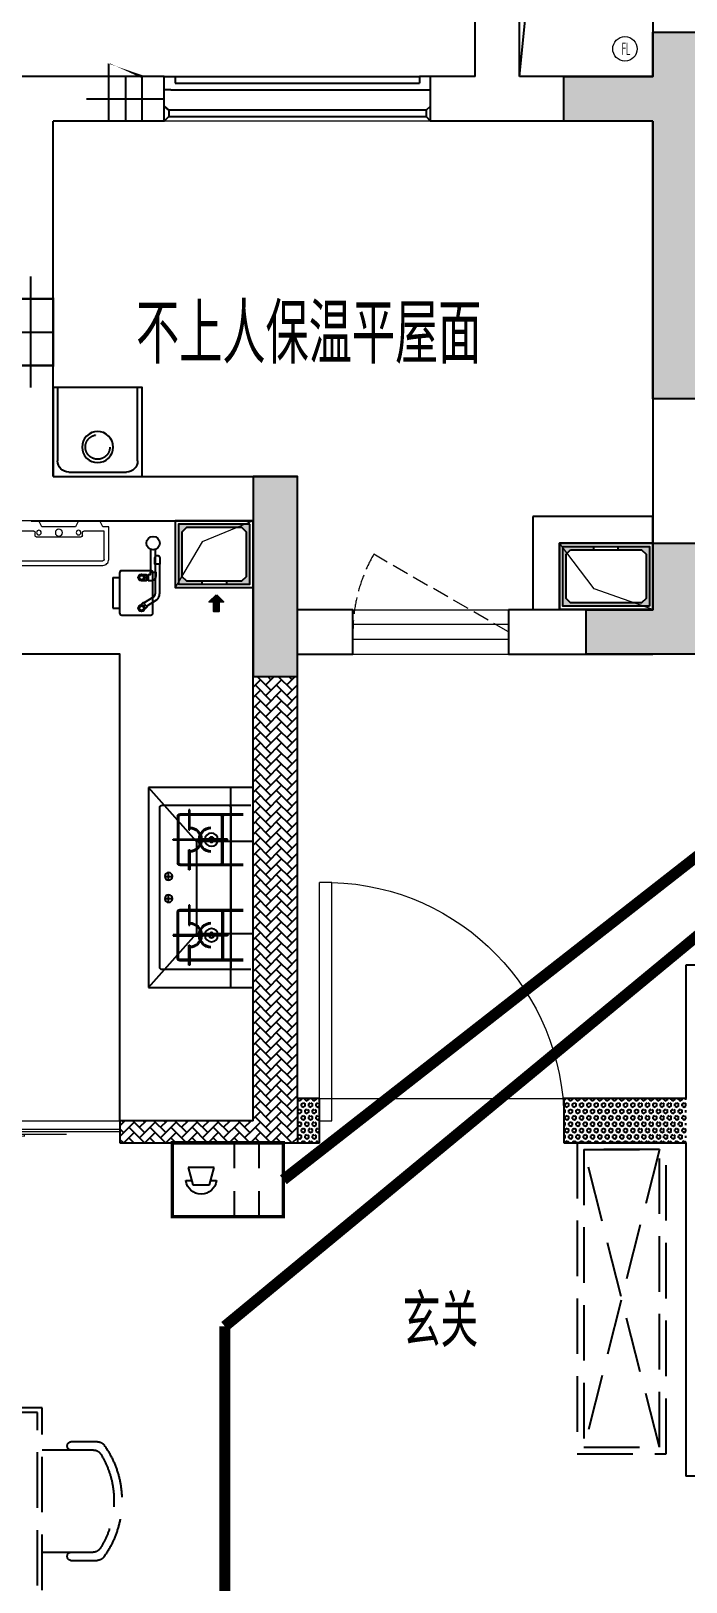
# Model space of a CAD drawing. Extents: x 3753737 to 4713801, y -857380 to 24339.
# Drawn here: x 4074113 to 4077063, y -793012 to -786031 of the extents above; entities that cross this region are included whole.
import ezdxf
from ezdxf.enums import TextEntityAlignment as Align

# ---------------------------------------------------------------- set-up
doc = ezdxf.new("R2010")
doc.units = 0
doc.header["$LTSCALE"] = 1000
doc.header["$MEASUREMENT"] = 0
for name, pattern in [('__DASH', [0.35, 0.25, -0.1]), ('A户型$0$DASH', [0.35, 0.25, -0.1]), ('DASH', [0.35, 0.25, -0.1])]:
    doc.linetypes.add(name, pattern=pattern)
doc.layers.get('0').update_dxf_attribs({"linetype": 'CONTINUOUS'})
for name, color, linetype in [('!!电气', 1, 'CONTINUOUS'), ('3-栏杆1', 252, 'CONTINUOUS'), ('5fur', 175, 'CONTINUOUS'), ('AH-FURNITURE', 1, 'CONTINUOUS'), ('COLU', 7, 'CONTINUOUS'), ('EQUIP-安防', 3, 'CONTINUOUS'), ('LVTRY', 252, 'CONTINUOUS'), ('S-砼墙填充', 251, 'CONTINUOUS'), ('VPIPE-雨水', 4, 'DASH'), ('WALL', 252, 'CONTINUOUS'), ('WIRE-安防', 4, 'CONTINUOUS'), ('WIRE-综合布线', 5, 'DASH'), ('保温', 6, 'CONTINUOUS'), ('建筑-排气道', 252, 'CONTINUOUS'), ('机电标识类', 1, 'CONTINUOUS'), ('污水', 3, 'CONTINUOUS'), ('看线', 185, 'CONTINUOUS'), ('管', 193, 'CONTINUOUS'), ('铝合金', 144, 'CONTINUOUS')]:
    doc.layers.add(name, color=color, linetype=linetype)
for name, color, linetype, lineweight in [('PUB_HATCH', 8, 'CONTINUOUS', 9), ('PUB_TEXT', 7, 'CONTINUOUS', 20), ('VPIPE-废水', 31, 'TG_F', 18), ('WINDOW', 146, 'CONTINUOUS', 20), ('平面-看线', 252, 'CONTINUOUS', 15), ('平面-空调预留孔', 252, 'CONTINUOUS', 15), ('立面-洞口示意', 252, 'CONTINUOUS', 13)]:
    doc.layers.add(name, color=color, linetype=linetype, lineweight=lineweight)
doc.styles.add('_TEL_DIM', font='SIMPLEX', dxfattribs={"width": 0.8, "height": 3.5, "bigfont": 'HZTXT'})
doc.styles.add('DIM_FONT', font='SIMPLEX', dxfattribs={"width": 0.7, "bigfont": 'GBCBIG'})
doc.styles.get("Standard").update_dxf_attribs({"font": 'gbenor.shx', "bigfont": 'gbcbig.shx'})
doc.styles.add('TG_LINETYPE', font='SIMPLEX', dxfattribs={"width": 0.8, "height": 3, "bigfont": 'HZTXT'})
doc.linetypes.add('TG_F', pattern='A,2,-0.3,["F",TG_LINETYPE,S=0.1,R=0,X=-0.23,Y=-0.15],0', length=2.3)
pattern_1 = [(45, (0, 0), (0, 47.41575231924514), [100.584, -33.528]), (135, (23.70786, 23.70786), (3.05311331771918e-15, 47.41575231924513), [100.584, -33.528])]
pattern_2 = [(90, (0, 0), (-16.49778, 1.010197673501861e-15), [9.525, -19.05]), (210, (0, 0), (8.248889999999996, -14.28749658604684), [9.525, -19.05]), (150, (5.83238038093927e-16, 9.525), (-8.248890000000003, -14.28749658604684), [9.525, -19.05])]

# ---------------------------------------------------------------- blocks, each defined once
blk = doc.blocks.new('dfgdfgsf')
at = {"layer": '5fur', "color": 252, "linetype": 'A户型$0$DASH'}
for p, q in [((2092291.533499984, -1252357.542387553), (2092411.453266368, -1252357.542387553)), ((2092428.013266368, -1252378.292469392), (2092428.013266368, -1252374.612469392)), ((2092309.426789955, -1252394.852469392), (2092541.574587486, -1252394.852469392)), ((2092541.574587486, -1252854.852469392), (2092311.389874803, -1252854.852469392)), ((2092428.013266368, -1252875.092469392), (2092428.013266368, -1252871.412469392)), ((2092411.453266368, -1252891.652469392), (2092293.381530715, -1252891.652469392))]:
    blk.add_line(p, q, dxfattribs=at)
for points in [[(2089731.574593927, -1252412.189162764), (2089731.574593927, -1251012.189169037), (2090131.576491032, -1251012.189169037), (2090131.576491032, -1252412.189162764)], [(2089761.574593927, -1252382.189162764), (2089761.574593927, -1251042.189169037), (2090101.576491032, -1251042.189169037), (2090101.576491032, -1252382.189162764)], [(2092541.574587486, -1252205.039727125), (2093441.574587486, -1252205.039727125), (2093441.574587486, -1254425.039727125), (2092541.574587486, -1254425.039727125)], [(2092561.574587486, -1252225.039727125), (2093421.574587486, -1252225.039727125), (2093421.574587486, -1254405.039727125), (2092561.574587486, -1254405.039727125)]]:
    blk.add_lwpolyline(points, close=True, dxfattribs=at)
blk.add_lwpolyline([(2089761.574593927, -1252382.189162764), (2090101.576491032, -1251042.189169037), (2089761.574593927, -1251042.189169037), (2090101.576491032, -1252382.189162764)], dxfattribs=at)
for centre, radius, start, end in [((2092616.821769427, -1252623.295752064), 434.5839883125198, 144.8602936227334, 215.5995607798544), ((2092291.533499984, -1252394.342387554), 36.8, 90, 144.8602936227334), ((2092410.549405145, -1252374.986860969), 17.46787387877194, 1.228123127383116, 87.03395093603103), ((2092411.453266368, -1252378.292469392), 16.56, 270, 0), ((2092616.821769427, -1252623.295752064), 399.0413852635766, 148.058807733434, 212.5233636423179), ((2092309.426789955, -1252431.652469392), 36.8, 90, 148.058807733434), ((2092293.381530715, -1252854.852469392), 36.8, 215.5995607798544, 270), ((2092311.389874803, -1252818.052469392), 36.8, 212.5233636423179, 270), ((2092411.453266368, -1252871.412469392), 16.56, 0, 90), ((2092411.453266368, -1252875.092469392), 16.56, 270, 0)]:
    blk.add_arc(centre, radius, start, end, dxfattribs=at)
blk = doc.blocks.new('A$C60D053AF')
at = {"layer": 'AH-FURNITURE', "color": 8}
for p, q in [((232.5000007597264, -89.99999966996256), (128.2842720070621, -89.99999966996256)), ((232.5000007597264, -109.9999996698461), (128.2842720075278, -109.9999996699626)), ((192.50000075961, -70.99998518347275), (327.5735938884318, -70.99998518347275)), ((192.50000075961, -90.99998518347275), (327.5735938884318, -90.99998518347275)), ((245.0000007597264, -129.4999851834727), (245.0000007597264, -122.4999996698461)), ((265.0000007597264, -129.4999851834727), (265.0000007597264, -122.4999996698461)), ((341.7157295121578, -96.85784955974668), (370.0190303710988, -143.1611504186876)), ((355.8578651358839, -82.71571393602062), (384.1611659948248, -129.0190147949615)), ((255.0000007597264, -280.9999851834727), (255.0000007597264, -250.9999851834727)), ((393.0000007597264, -280.9999851834727), (393.0000007597264, -250.9999851834727)), ((255.0000007597264, -280.9999851834727), (393.0000007597264, -280.9999851834727))]:
    blk.add_line(p, q, dxfattribs=at)
for points in [[(170.00000075961, -67.99998518347275, 1), (170.00000075961, -93.99998518358916), (192.50000075961, -93.99998518347275), (192.50000075961, -67.99998518347275)], [(234.0000007597264, -250.9999851834727), (414.0000007597264, -250.9999851834727, 0.4142135623730951), (424.0000007597264, -240.9999851834727), (424.0000007597264, -110.9999851834727, 0.4142135623730951), (414.0000007597264, -100.9999851834727), (234.0000007597264, -100.9999851834727, 0.4142135623730951), (224.0000007597264, -110.9999851834727), (224.0000007597264, -240.9999851834727, 0.4142135623730951)], [(268.0000007597264, -122.4999996698461), (268.0000007597264, -106.9999996698461, 0.4142135623724265), (248.0000007597264, -86.99999966984615), (232.5000007597264, -86.99999966984615), (232.50000075961, -112.9999996698461), (242.0000007597264, -112.9999996698461), (242.0000007597264, -122.4999996698461)], [(242.0000007597264, -151.9999851834727, 1), (268.0000007597264, -151.9999851834727), (268.0000007597264, -129.4999851834727), (242.0000007597264, -129.4999851834727)], [(383.8076126043452, -161.1923733388539, 1), (402.192388915224, -142.8075970279751), (386.2824863384012, -126.8976944513852), (367.8977100276388, -145.282470762264)]]:
    blk.add_lwpolyline(points, format="xyb", close=True, dxfattribs=at)
for centre, radius in [((100.0000007598428, -99.99999967066105), 30), ((255.0000007597264, -151.9999851834727), 15), ((393.0000007597264, -151.9999851834727), 15), ((255.0000007597264, -151.9999851834727), 10), ((393.0000007597264, -151.9999851834727), 10)]:
    blk.add_circle(centre, radius, dxfattribs=at)
for radius in [40, 20]:
    blk.add_arc((327.5735938884318, -110.9999851834727), radius, 45, 90, dxfattribs=at)
blk = doc.blocks.new('GDGDGDGRGD')
at = {"color": 252, "linetype": '__DASH', "ltscale": 0.1}
blk.add_wipeout([(428916.84760748764, 296115.3631000773), (428716.694160324, 296115.3630999893), (428716.6941600065, 295815.3630998155), (428916.8476071452, 295815.3630997849)], dxfattribs=at).dxf.layer = '污水'
at = {"layer": '机电标识类', "color": 252, "linetype": 'DASH', "ltscale": 400}
for p, q in [((428816.7708839058, 295715.3630940171), (428816.7708839058, 296215.3631000333)), ((428916.8476071691, 295965.3613519751), (428716.6941603196, 295965.3613519752))]:
    blk.add_line(p, q, dxfattribs=at)
at = {"layer": '污水', "color": 252, "linetype": '__DASH', "ltscale": 0.1, "const_width": 10}
blk.add_lwpolyline([(428916.8476071724, 296115.3630999706), (428716.6941603228, 296115.3630999707), (428716.6941603125, 295815.363099858), (428916.847607162, 295815.3630998579)], close=True, dxfattribs=at)
blk = doc.blocks.new('GDGDGRD')
at = {"layer": 'S-砼墙填充'}
h = blk.add_hatch(color=252, dxfattribs=at)
h.dxf.hatch_style = 1
h.paths.add_polyline_path([(434616.5562444357, 297415.3630930803), (435016.5562437521, 297415.3630930803), (435016.5562437521, 297615.3630930803), (434616.5562437521, 297615.3630930803), (434616.5562441554, 297815.3646271446), (434416.5562444995, 297815.3646271446), (434416.5562447533, 296165.3630929611), (434616.5562444278, 296165.3630929611)])
h = blk.add_hatch(color=252, dxfattribs=at)
h.dxf.hatch_style = 1
h.paths.add_polyline_path([(436416.5562367239, 295815.3630997267), (436416.5562367239, 295615.3630997267), (436416.5562379104, 294915.3631572557), (436216.5562379104, 294915.3631572557), (436216.5562367239, 295815.3630997267)])
h = blk.add_hatch(color=252, dxfattribs=at)
h.dxf.hatch_style = 1
h.paths.add_polyline_path([(434916.5562434115, 295015.6067079528), (434916.5562434115, 295215.6067079528), (434616.5562434115, 295215.6067079528), (434616.556244598, 295515.6066504238), (434416.556244598, 295515.6066504238), (434416.5562434115, 295015.6067079528)])
at = {"layer": 'COLU', "color": 252}
for points in [[(434616.5562444357, 297415.3630930803), (435016.5562437521, 297415.3630930803), (435016.5562437521, 297615.3630930803), (434616.5562437521, 297615.3630930803), (434616.5562441554, 297815.3646271446), (434416.5562444995, 297815.3646271446), (434416.5562447533, 296165.3630929611), (434616.5562444278, 296165.3630929611), (434616.5562444357, 297415.3630930803)], [(436416.5562367239, 295815.3630997267), (436416.5562367239, 295615.3630997267), (436416.5562367239, 295615.3630997267), (436416.5562379104, 294915.3631572557), (436216.5562379104, 294915.3631572557), (436216.5562367239, 295815.3630997267)], [(434916.5562434115, 295015.6067079528), (434916.5562434115, 295215.6067079528), (434616.5562434115, 295215.6067079528), (434616.556244598, 295515.6066504238), (434416.556244598, 295515.6066504238), (434416.5562434115, 295015.6067079528)]]:
    blk.add_lwpolyline(points, close=True, dxfattribs=at)
blk = doc.blocks.new('A-Kitchen-7')
at = {"layer": 'LVTRY'}
for p, q in [((-518.6581278588565, 779.725278688129), (-7.244008776673581, 834.3051076843403)), ((-3.585880917788018, 810.5855355854728), (-515, 756.005706589378)), ((-29.12075551546877, 766.9560861630598), (-35.20590834700852, 806.4126680237241)), ((-7.244008776673581, 834.3051076843403), (-3.585880917788018, 810.5855355854728)), ((-515, 756.005706589378), (-518.6581278588565, 779.725278688129)), ((515, 756.005706589378), (-515, 756.005706589378)), ((-515, 756.005706589378), (-515, 40)), ((-485.6368437646597, 760.5342107040924), (-484.9384396369278, 756.005706589378)), ((-29.12075551543967, 766.9560861630598), (-112.0975807690556, 756.005706589378)), ((515, 780), (-5.820766091346741e-11, 780)), ((0, 756.005706589378), (-5.820766091346741e-11, 780)), ((515, 756.005706589378), (515, 780)), ((515, 40), (515, 756.005706589378)), ((-515, 40), (515, 40))]:
    blk.add_line(p, q, dxfattribs=at)
blk.add_lwpolyline([(-468.9430810984049, 40), (-468.9430810984049, 0), (468.9430810984049, 0), (468.9430810984632, 40)], close=True, dxfattribs=at)
blk = doc.blocks.new('rtyg7uyhg')
at = {"layer": 'LVTRY'}
for p, q in [((193590.3031336021, 45458.1133254503), (193590.3030643982, 45069.47696181395)), ((194234.6213208837, 45488.79502889935), (193620.9849572473, 45488.79513816872)), ((194265.3030643982, 45069.47684161765), (194265.3031336021, 45458.113205254)), ((193682.3485790417, 45406.97694542356), (193887.8216881326, 45406.97690883528)), ((193896.3984467548, 45429.87059594441), (193857.5823896687, 45326.26016876537)), ((193875.2965560293, 45316.03289288385), (193945.6178257855, 45401.45376218002)), ((193925.7802168131, 45440.40881343969), (193940.0533153456, 45432.16822680717)), ((194111.8940335871, 45406.97686893496), (194173.2576699507, 45406.97685800815)), ((193620.9848935069, 45130.84059271414), (193620.9849317512, 45345.61331998683)), ((193857.5823896687, 45326.26016876537), (193875.2965560293, 45316.03289288385)), ((194009.6212953876, 45345.61325078298), (194009.6212571432, 45130.84052351015)), ((194050.5303480524, 45130.84051622554), (194050.5303862967, 45345.61324349836)), ((194234.6212953876, 45345.61321071758), (194234.6212571432, 45130.84048344476)), ((193620.9848771165, 45038.79513816872), (194234.621240753, 45038.79502889935)), ((193948.2576098526, 45069.47689807355), (193682.3485189436, 45069.47694542356)), ((194173.2576098526, 45069.47685800816), (194111.893973489, 45069.47686893508))]:
    blk.add_line(p, q, dxfattribs=at)
for centre, radius in [((193866.4394935961, 45437.65873082454), 20.45454545454545), ((193989.1667663234, 45437.6587089707), 20.45454545454545), ((194070.9849481416, 45437.65869440146), 20.45454545454545), ((193815.3030944472, 45238.22692174855), 25.56818181818182), ((194137.4621853563, 45238.2268643822), 25.56818181818182)]:
    blk.add_circle(centre, radius, dxfattribs=at)
for centre, radius, start, end in [((193620.9849517839, 45458.11331998683), 30.68181818181818, 89.99998979807194, 179.9999897972382), ((194234.6213154203, 45458.11321071746), 30.68181818181818, 359.9999897972382, 89.99998979807194), ((193682.3485681149, 45345.61330905991), 61.36363636363636, 89.99998979807194, 179.9999897972382), ((193915.5529409315, 45422.69466753349), 20.45454545454545, 59.99998980057491, 159.4623117970261), ((193929.8260394641, 45414.45408090108), 20.45454545454545, 320.5376677968172, 59.99998980057491), ((193948.2576590239, 45345.6132617099), 61.36363636363636, 359.9999897972382, 89.99998979807194), ((194111.8940226603, 45345.61323257144), 61.36363636363636, 89.99998979807194, 179.9999897972382), ((194173.2576590239, 45345.6132216445), 61.36363636363636, 359.9999897972382, 89.99998979807194), ((193682.3485298705, 45130.84058178721), 61.36363636363636, 179.9999897972382, 269.9999897980719), ((193948.2576207797, 45130.8405344372), 61.36363636363636, 269.9999897980719, 359.9999897972382), ((194111.893984416, 45130.84050529861), 61.36363636363636, 179.9999897972382, 269.9999897980719), ((194173.2576207797, 45130.84049437181), 61.36363636363636, 269.9999897980719, 359.9999897972382), ((193620.9848825799, 45069.47695635049), 30.68181818181818, 179.9999897972382, 269.9999897980719), ((194234.6212462163, 45069.47684708112), 30.68181818181818, 269.9999897980719, 359.9999897972382)]:
    blk.add_arc(centre, radius, start, end, dxfattribs=at)
at = {"layer": 'LVTRY', "style": 'DIM_FONT', "width": 0.8, "flags": 9}
for tag in ['XSIZE', 'YSIZE']:
    blk.add_attdef(tag, (193927.8031388824, 45487.7665121054), '', height=0.5, rotation=89.99998979807198, dxfattribs=at)
blk = doc.blocks.new('FRSDFDGDGDRGDR')
at = {"layer": '平面-空调预留孔', "color": 252}
for p, q in [((699612.3179923807, 775043.9561356568), (699612.3179923807, 775441.1561356868)), ((699618.9179923869, 775447.756135683), (699746.3179923192, 775447.756135683)), ((699746.3179923192, 775447.756135683), (699746.3179923192, 775355.3561357355)), ((699719.9179922946, 775342.156135743), (699719.9179922946, 775142.9561356006)), ((699726.5179923008, 775348.7561357393), (699739.7179923131, 775348.7561357393)), ((699726.5179923008, 775136.3561356043), (699739.7179923131, 775136.3561356043)), ((699746.3179923192, 775129.7561356081), (699746.3179923192, 775037.3561356605)), ((699746.3179923192, 775037.3561356605), (699618.9179923869, 775037.3561356605))]:
    blk.add_line(p, q, dxfattribs=at)
blk.add_lwpolyline([(699766.1179923377, 775166.7161355871), (699792.5179923623, 775153.5161355946), (699792.5179923623, 775057.1561356493), (699766.1179923377, 775043.9561356568), (699766.1179923377, 775017.5561356718), (699618.9179923869, 775017.5561356718, -0.4142135623730951), (699592.5179923623, 775043.9561356568), (699592.5179923623, 775441.1561356868, -0.4142135623730951), (699618.9179923869, 775467.5561356718), (699766.1179923377, 775467.5561356718), (699766.1179923377, 775441.1561356868), (699792.5179923623, 775427.9561356943), (699792.5179923623, 775331.596135749), (699766.1179923377, 775318.3961357565)], format="xyb", close=True, dxfattribs=at)
for centre, radius in [((699739.7179923131, 775331.596135749), 10.55999999400228), ((699739.7179923131, 775243.1561357992), 15.83999999100342), ((699739.7179923131, 775153.5161355946), 10.55999999400228)]:
    blk.add_circle(centre, radius, dxfattribs=at)
for centre, radius, start, end in [((699618.917992382, 775441.1561356819), 6.600000001199078, 89.99999995997936, 179.9999999533093), ((699726.5179922959, 775342.1561357381), 6.600000001199078, 89.99999995997936, 179.9999999533093), ((699739.717992318, 775355.3561357405), 6.600000001206354, 269.9999999599793, 359.9999999533093), ((699726.5179922959, 775142.9561356056), 6.600000001199078, 180.0000000400206, 270.0000000533608), ((699739.717992318, 775129.7561356032), 6.600000001206354, 4.002063966804346e-08, 90.00000005336085), ((699618.917992382, 775043.9561356618), 6.600000001199078, 180.0000000400206, 270.0000000533608)]:
    blk.add_arc(centre, radius, start, end, dxfattribs=at)
blk = doc.blocks.new('*U152')
h = blk.add_hatch(color=5)
h.set_gradient(color1=(0, 0, 255), rotation=180, tint=1)
h.paths.add_polyline_path([(3.524958103184869e-15, -2.819966482547906e-15), (-6.350000000000009, -6.349999999999992), (-6.350000000000001, -2.159000000000014), (-15, -2.158999999999999), (-14.99999999999999, 2.159000000000044), (-6.349999999999993, 2.159000000000029), (-6.349999999999985, 6.350000000000009)])
at = {"color": 0, "linetype": 'Continuous'}
blk.add_lwpolyline([(3.524958103184869e-15, -2.819966482547906e-15), (-6.350000000000009, -6.349999999999992), (-6.350000000000001, -2.159000000000014), (-15, -2.158999999999999), (-14.99999999999999, 2.159000000000044), (-6.349999999999993, 2.159000000000029), (-6.349999999999985, 6.350000000000009)], close=True, dxfattribs=at)
blk = doc.blocks.new('VXCVXVXVDXVDX')
at = {"layer": 'PUB_HATCH'}
blk.add_hatch(color=252, dxfattribs=at).paths.add_polyline_path([(436751.5694273568, 295600.3626172644), (436751.5694273568, 295330.3626172644), (436646.5694273568, 295330.3626172644), (436646.5694273568, 295345.3626172644), (436716.5694273568, 295345.3626172644), (436736.5694273568, 295365.3626172644), (436736.5694273568, 295565.3626172644), (436716.5694273568, 295585.3626172644), (436466.5694273568, 295585.3626172644), (436446.5694273568, 295565.3626172644), (436446.5694273568, 295365.3626172644), (436466.5694273568, 295345.3626172644), (436536.5694273568, 295345.3626172644), (436536.5694273568, 295330.3626172644), (436431.5694273568, 295330.3626172644), (436431.5694273568, 295600.3626172644)])
at = {"layer": 'LVTRY', "color": 252}
for p, q in [((436536.5694273568, 295345.3626172644), (436536.5694273568, 295330.3626172644)), ((436646.5694273568, 295345.3626172644), (436646.5694273568, 295330.3626172644)), ((436416.5788132118, 294415.3626137216), (436886.7882998344, 294415.3626137216)), ((436516.578813212, 293515.3626137216), (436516.578813212, 294415.3626137216)), ((436670.8481987689, 294172.406880383), (436886.7882998344, 294415.3626137216)), ((436886.7882998344, 294415.3626137216), (436886.7882998344, 293515.3626137216)), ((436826.5788132118, 294335.3626137216), (436426.5788132118, 294335.3626137218)), ((436461.5788132118, 294295.3626137219), (436746.5788132118, 294295.3626137218)), ((436461.5788132118, 294290.3626137219), (436746.5788132118, 294290.3626137218)), ((436516.578813212, 294325.3626137218), (436516.5788132122, 293605.3626137216)), ((436551.578813212, 294075.3626137218), (436551.578813212, 294285.3626137219)), ((436556.578813212, 294075.3626137218), (436556.578813212, 294285.3626137219)), ((436701.8288132122, 294225.3626137218), (436701.8288132122, 294315.3626137219)), ((436701.8288132122, 294315.3626137219), (436706.3288132122, 294315.3626137219)), ((436706.3288132122, 294315.3626137219), (436706.3288132122, 294225.3626137218)), ((436751.5788132118, 294285.3626137218), (436751.5788132118, 294075.3626137218)), ((436756.5788132118, 294285.3626137218), (436756.5788132118, 294075.3626137218)), ((436836.5788132118, 293605.3626137216), (436836.5788132118, 294325.3626137216)), ((436706.3288132122, 294225.3626137218), (436701.8288132122, 294225.3626137218)), ((436416.5788132118, 294172.406880383), (436670.8481987689, 294172.406880383)), ((436516.578813212, 293757.3083375058), (436516.578813212, 294172.406880383)), ((436531.5788132122, 294182.612613722), (436659.0788132122, 294182.612613722)), ((436531.5788132122, 294178.112613722), (436531.5788132122, 294182.612613722)), ((436659.0788132122, 294178.112613722), (436531.5788132122, 294178.112613722)), ((436776.5788132115, 294182.612613722), (436649.0788132115, 294182.612613722)), ((436649.0788132115, 294182.612613722), (436649.0788132115, 294178.112613722)), ((436649.0788132115, 294178.112613722), (436776.5788132115, 294178.112613722)), ((436659.0788132122, 294182.612613722), (436659.0788132122, 294178.112613722)), ((436670.8481987689, 294172.406880383), (436670.8481987689, 293757.3083375058)), ((436776.5788132115, 294178.112613722), (436776.5788132115, 294182.612613722)), ((436706.3288132122, 294135.3626137218), (436701.8288132122, 294135.3626137218)), ((436701.8288132122, 294135.3626137218), (436701.8288132122, 294045.3626137216)), ((436706.3288132122, 294045.3626137216), (436706.3288132122, 294135.3626137218)), ((436746.5788132118, 294070.3626137218), (436461.5788132118, 294070.3626137218)), ((436746.5788132118, 294065.3626137218), (436461.5788132118, 294065.3626137218)), ((436701.8288132122, 294045.3626137216), (436706.3288132122, 294045.3626137216)), ((436815.9756168248, 294015.3626137216), (436777.1820095973, 294015.3626137216)), ((436796.5788132118, 293995.9658101086), (436796.5788132118, 294034.7594173361)), ((436796.5788132118, 293895.9658101086), (436796.5788132118, 293934.7594173361)), ((436746.5788132118, 293865.3626137216), (436461.5788132118, 293865.3626137216)), ((436701.8288132122, 293795.3626137216), (436701.8288132122, 293885.3626137216)), ((436701.8288132122, 293885.3626137216), (436706.3288132122, 293885.3626137216)), ((436706.3288132122, 293885.3626137216), (436706.3288132122, 293795.3626137216)), ((436815.9756168248, 293915.3626137216), (436777.1820095973, 293915.3626137216)), ((436746.5788132118, 293860.3626137216), (436461.5788132118, 293860.3626137216)), ((436551.578813212, 293855.3626137216), (436551.578813212, 293645.3626137215)), ((436556.578813212, 293855.3626137216), (436556.578813212, 293645.3626137215)), ((436706.3288132122, 293795.3626137216), (436701.8288132122, 293795.3626137216)), ((436751.5788132118, 293645.3626137216), (436751.5788132118, 293855.3626137216)), ((436756.5788132118, 293645.3626137216), (436756.5788132118, 293855.3626137216)), ((436670.8481987689, 293757.3083375058), (436416.5788132118, 293757.3083375058)), ((436659.0788132122, 293752.6126137214), (436531.5788132122, 293752.6126137214)), ((436531.5788132122, 293752.6126137214), (436531.5788132122, 293748.1126137214)), ((436531.5788132122, 293748.1126137214), (436659.0788132122, 293748.1126137214)), ((436649.0788132115, 293748.1126137214), (436649.0788132115, 293752.6126137214)), ((436649.0788132115, 293752.6126137214), (436776.5788132115, 293752.6126137214)), ((436776.5788132115, 293748.1126137214), (436649.0788132115, 293748.1126137214)), ((436659.0788132122, 293748.1126137214), (436659.0788132122, 293752.6126137214)), ((436886.7882998344, 293515.3626137216), (436670.8481987689, 293757.3083375058)), ((436776.5788132115, 293752.6126137214), (436776.5788132115, 293748.1126137214)), ((436706.3288132122, 293705.3626137216), (436701.8288132122, 293705.3626137216)), ((436701.8288132122, 293705.3626137216), (436701.8288132122, 293615.3626137216)), ((436706.3288132122, 293615.3626137216), (436706.3288132122, 293705.3626137216)), ((436426.578813212, 293595.3626137216), (436826.5788132118, 293595.3626137216)), ((436461.5788132118, 293640.3626137215), (436746.5788132118, 293640.3626137216)), ((436461.5788132118, 293635.3626137215), (436746.5788132118, 293635.3626137216)), ((436701.8288132122, 293615.3626137216), (436706.3288132122, 293615.3626137216)), ((436886.7882998344, 293515.3626137216), (436416.5788132118, 293515.3626137216))]:
    blk.add_line(p, q, dxfattribs=at)
for points in [[(436416.5694273568, 295615.3626172644), (436766.5694273568, 295615.3626172644), (436766.5694273568, 295315.3626172644), (436416.5694273568, 295315.3626172644)], [(436431.5694273568, 295600.3626172644), (436751.5694273568, 295600.3626172644), (436751.5694273568, 295330.3626172644), (436431.5694273568, 295330.3626172644)], [(436716.5694273568, 295345.3626172644), (436466.5694273568, 295345.3626172644), (436446.5694273568, 295365.3626172644), (436446.5694273568, 295565.3626172644), (436466.5694273568, 295585.3626172644), (436716.5694273568, 295585.3626172644), (436736.5694273568, 295565.3626172644), (436736.5694273568, 295365.3626172644), (436716.5694273568, 295345.3626172644)]]:
    blk.add_lwpolyline(points, close=True, dxfattribs=at)
blk.add_lwpolyline([(437016.5794646026, 292915.3634144634), (437016.5779587863, 295015.3630851463), (438516.5701812393, 295015.3630842563), (438516.5701812393, 293789.3634144615)], dxfattribs=at)
for centre, radius in [((436604.0788132118, 294180.3626137218), 29.7), ((436604.0788132118, 294180.3626137218), 11.7), ((436796.5788132118, 294015.3626137216), 16.99680361435897), ((436796.5788132118, 293915.3626137216), 16.99680361435897), ((436604.0788132118, 293750.3626137216), 29.7), ((436604.0788132118, 293750.3626137216), 11.7)]:
    blk.add_circle(centre, radius, dxfattribs=at)
for centre, radius, start, end in [((436526.578813212, 294325.3626137218), 10, 90, 180), ((436561.578813212, 294285.3626137219), 10, 90, 180), ((436561.578813212, 294285.3626137219), 5, 90, 180), ((436746.5788132118, 294285.3626137218), 10, 7.016709298534877e-15, 90), ((436746.5788132118, 294285.3626137218), 5, 7.016709298534877e-15, 90), ((436826.5788132118, 294325.3626137216), 10, 7.016709298534877e-15, 90), ((436604.0788132118, 294180.3626137218), 56.7, 2.274239184344274, 87.72576081585402), ((436604.0788132118, 294180.3626137218), 52.2, 2.470411041799992, 87.52958895835616), ((436704.078813212, 294180.3626137218), 56.7, 92.27423918414597, 177.7257608156557), ((436704.078813212, 294180.3626137218), 52.2, 92.47041104164384, 177.5295889582), ((436604.0788132118, 294180.3626137218), 56.7, 272.274239184146, 357.7257608156558), ((436604.0788132118, 294180.3626137218), 52.2, 272.4704110416438, 357.5295889582), ((436704.078813212, 294180.3626137218), 56.7, 182.2742391843443, 267.725760815854), ((436704.078813212, 294180.3626137218), 52.2, 182.4704110418, 267.5295889583562), ((436561.578813212, 294075.3626137218), 10, 180, 270), ((436561.578813212, 294075.3626137218), 5, 180, 270), ((436746.5788132118, 294075.3626137218), 5, 270, 7.016709298534877e-15), ((436746.5788132118, 294075.3626137218), 10, 270, 7.016709298534877e-15), ((436561.578813212, 293855.3626137216), 10, 90, 180), ((436746.5788132118, 293855.3626137216), 10, 7.016709298534877e-15, 90), ((436561.578813212, 293855.3626137216), 5, 90, 180), ((436604.0788132118, 293750.3626137216), 56.7, 2.274239184344274, 87.72576081585402), ((436604.0788132118, 293750.3626137216), 52.2, 2.470411041799992, 87.52958895835616), ((436704.078813212, 293750.3626137216), 56.7, 92.27423918414597, 177.7257608156557), ((436704.078813212, 293750.3626137216), 52.2, 92.47041104164384, 177.5295889582), ((436746.5788132118, 293855.3626137216), 5, 7.016709298534877e-15, 90), ((436604.0788132118, 293750.3626137216), 56.7, 272.274239184146, 357.7257608156558), ((436604.0788132118, 293750.3626137216), 52.2, 272.4704110416438, 357.5295889582), ((436704.078813212, 293750.3626137216), 56.7, 182.2742391843443, 267.725760815854), ((436704.078813212, 293750.3626137216), 52.2, 182.4704110418, 267.5295889583562), ((436526.5788132122, 293605.3626137216), 10, 180, 270), ((436561.578813212, 293645.3626137215), 10, 180, 270), ((436561.578813212, 293645.3626137215), 5, 180, 270), ((436746.5788132118, 293645.3626137216), 5, 270, 7.016709298534877e-15), ((436746.5788132118, 293645.3626137216), 10, 270, 7.016709298534877e-15), ((436826.5788132118, 293605.3626137216), 10, 270, 7.016709298534877e-15)]:
    blk.add_arc(centre, radius, start, end, dxfattribs=at)
at = {"layer": '立面-洞口示意', "color": 252}
blk.add_lwpolyline([(436416.5694273568, 295615.3626172644), (436645.121364471, 295521.4132340075), (436766.5694273568, 295315.3626172644)], dxfattribs=at)
at = {"color": 252, "rotation": 90}
blk.add_blockref('FRSDFDGDGDRGDR', (1212534.134853216, -404177.1549065949), dxfattribs=at)
at = {"color": 252, "xscale": -1}
blk.add_blockref('rtyg7uyhg', (632006.8818456081, 250026.5681428527), dxfattribs=at)
at = {"layer": 'LVTRY', "color": 252, "extrusion": (0, 0, -1), "xscale": -0.7999999999883585, "yscale": 0.7999999999883585, "zscale": -0.7999999999883585, "rotation": 270}
blk.add_blockref('A-Kitchen-7', (-439116.570181246, 293377.3634144608), dxfattribs=at)
at = {"layer": '建筑-排气道', "color": 252, "extrusion": (0, 0, -1), "xscale": 5, "yscale": 5, "zscale": -5, "rotation": 90}
blk.add_blockref('*U152', (-436581.666374882, 295283.0503464902), dxfattribs=at)
blk = doc.blocks.new('VXVXVXDVXDVXVDX')
at = {"layer": '保温', "linetype": 'ByBlock', "ltscale": 10}
h = blk.add_hatch(dxfattribs=at)
h.set_pattern_fill('AR-HBONE', color=251, scale=55)
h.set_pattern_definition(pattern_1)
h.paths.add_polyline_path([(436416.5558995031, 294915.3631572535), (436216.5779397453, 294915.3631572578), (436216.5779792742, 292815.3647226786), (436416.5559390341, 292815.2059150265)])
at = {"layer": '保温', "linetype": 'Continuous', "ltscale": 10}
h = blk.add_hatch(dxfattribs=at)
h.set_pattern_fill('HEX', color=251, scale=10, angle=90, style=0)
h.set_pattern_definition(pattern_2)
h.paths.add_polyline_path([(435016.5779792558, 292815.3639125522), (435016.5779383158, 293015.3622759465), (434466.5562220896, 293015.3622677507), (434466.5562630296, 292815.3639043564)])
h = blk.add_hatch(dxfattribs=at)
h.set_pattern_fill('HEX', color=251, scale=10, angle=90, style=0)
h.set_pattern_definition(pattern_2)
h.paths.add_polyline_path([(436216.5779792472, 292815.363310201), (436216.5779383072, 293015.3616735953), (436116.5779383073, 293015.3622759249), (436116.5779792473, 292815.3639125307)])
at = {"layer": '保温', "linetype": 'ByBlock', "ltscale": 10}
h = blk.add_hatch(dxfattribs=at)
h.set_pattern_fill('AR-HBONE', color=251, scale=55)
h.set_pattern_definition(pattern_1)
h.paths.add_polyline_path([(437016.5794850799, 292815.3639125307), (437016.5794646212, 292915.3630901581), (436416.577958781, 292915.3630820104), (436416.5779792398, 292815.3639043829)])
at = {"layer": '保温', "color": 251, "linetype": 'ByBlock', "ltscale": 10}
blk.add_line((436216.5779587697, 293015.3630860929), (436216.5779587689, 292815.3630860727), dxfattribs=at)
blk = doc.blocks.new('A$C3EB2330C')
at = {"layer": '管', "color": 252}
for p, q in [((-0.0007213222561404109, 379.9995217677206), (329.9992786777439, 379.9995217677206)), ((379.9992786777439, 329.9995217677206), (379.9992786777439, 69.99952176772058)), ((329.9992786777439, 19.99952176772058), (-0.0007213222561404109, 19.99952176772058))]:
    blk.add_line(p, q, dxfattribs=at)
blk.add_lwpolyline([(399.9992786777439, 399.9995217677206), (399.9992786777439, -0.000478232279419899), (-0.0007213222561404109, -0.000478232279419899), (-0.0007213222561404109, 399.9995217677206)], close=True, dxfattribs=at)
for centre, start, end in [((329.9992786777439, 329.9995217677206), 0, 90), ((329.9992786777439, 69.99952176772058), 270, 360)]:
    blk.add_arc(centre, 50, start, end, dxfattribs=at)
blk.add_ellipse((267.4755955390865, 199.9995217677206), major_axis=(-49.49747468307308, -49.49747468307304), ratio=0.9999999999994058, start_param=-0.7853981633977454, end_param=5.49778714378184, dxfattribs=at)
blk = doc.blocks.new('A$C39FB4DEF')
at = {"linetype": '__DASH', "ltscale": 0.1}
blk.add_wipeout([(99.99999995594777, 100.07672358185337), (100.00000004396126, -100.07672358182077), (250.0000002177876, -100.0767238992848), (250.00000024837226, 100.07672323945005)], dxfattribs=at).dxf.layer = '污水'
at = {"layer": '机电标识类', "color": 250, "linetype": 'DASH', "ltscale": 400}
for p, q in [((175.0017480581882, 100.0767232633079), (175.0017480580718, -100.0767235861858)), ((350.0000060161692, 0), (0, 0))]:
    blk.add_line(p, q, dxfattribs=at)
at = {"layer": '污水', "linetype": '__DASH', "ltscale": 0.1, "const_width": 10}
blk.add_lwpolyline([(100.0000000626897, 100.0767232666258), (100.0000000625732, -100.0767235829262), (250.0000001752633, -100.076723593229), (250.0000001753797, 100.0767232562066)], close=True, dxfattribs=at)
blk = doc.blocks.new('A$C1BAD4CCC')
at = {"layer": 'PUB_HATCH'}
blk.add_hatch(color=252, dxfattribs=at).paths.add_polyline_path([(15, -15), (15, -285), (155, -285), (155, -270), (50, -270), (30, -250), (30, -50), (50, -30), (370, -30), (390, -50), (390, -250), (370, -270), (265, -270), (265, -285), (405, -285), (405, -15)])
at = {"layer": 'LVTRY', "color": 252}
for p, q in [((155, -270), (155, -285)), ((265, -270), (265, -285))]:
    blk.add_line(p, q, dxfattribs=at)
for points in [[(420, 0), (0, 0), (0, -300), (420, -300)], [(405, -15), (15, -15), (15, -285), (405, -285)], [(50, -270), (370, -270), (390, -250), (390, -50), (370, -30), (50, -30), (30, -50), (30, -250), (50, -270)]]:
    blk.add_lwpolyline(points, close=True, dxfattribs=at)
at = {"layer": '立面-洞口示意', "color": 252}
blk.add_lwpolyline([(420, 0), (156.4480628857855, -93.94938325695693), (0, -300)], dxfattribs=at)
blk = doc.blocks.new('$DorLib2D$00000001')
for p, q in [((0.45, 0.9750000000000001), (0.5000000000000002, 0.9750000000000001)), ((0.45, 0), (0.45, 0.9750000000000001)), ((0.5, 0), (0.5, 0.9750000000000001)), ((0.5, 0), (0.45, 0))]:
    blk.add_line(p, q)
at = {"lineweight": 13}
blk.add_arc((0.475, 0), 0.975, 91.4692835813538, 180, dxfattribs=at)
blk = doc.blocks.new('$WINLIB2D$00000001')
at = {"color": 0}
for points in [[(-0.4999999999999964, 0.5000000000000142), (-0.4999999999999964, -0.4999999999999858)], [(-0.4999999999999964, 0.5000000000000142), (0.5000000000000036, 0.5000000000000142)], [(0.5000000000000036, -0.4999999999999858), (0.5000000000000036, 0.5000000000000142)], [(0.5000000000000036, 0.1666666666666714), (-0.4999999999999964, 0.1666666666666714)], [(0.5000000000000036, -0.1666666666666572), (-0.4999999999999964, -0.1666666666666572)], [(-0.4999999999999964, -0.4999999999999858), (0.5000000000000036, -0.4999999999999858)]]:
    blk.add_lwpolyline(points, dxfattribs=at)
blk = doc.blocks.new('$DorLib2D$00000131')
at = {"color": 0, "linetype": 'Continuous'}
for p, q in [((0.1499999999999986, 0.125), (0.2319490472796595, 0.1972603196398666)), ((0.2319490472796595, 0.1972603196398666), (0.2319490472796595, 0.125)), ((-0.5000000000000018, 0.125), (-0.5000000000000018, 0)), ((0.01924398772366409, 0.125), (-0.5000000000000018, 0.125)), ((0.01924398772366409, 0), (0.01924398772366409, 0.125)), ((0.3499999999999979, 0.125), (0.1499999999999986, 0.125)), ((-0.5000000000000018, 0), (0.01924398772366409, 0)), ((-0.02399022376360094, 0), (0.4999999999999982, 0)), ((-0.02399022376360094, -0.125), (-0.02399022376360094, 0)), ((0.4999999999999982, 0), (0.4999999999999982, -0.125)), ((-0.3500000000000014, -0.125), (-0.1500000000000021, -0.125)), ((-0.2319490472796648, -0.1972603196398666), (-0.2319490472796648, -0.125)), ((-0.1500000000000021, -0.125), (-0.2319490472796648, -0.1972603196398666)), ((0.4999999999999982, -0.125), (-0.02399022376360094, -0.125))]:
    blk.add_line(p, q, dxfattribs=at)
blk = doc.blocks.new('A$C100F5A36')
at = {"layer": '3-栏杆1', "color": 252}
for p, q in [((45622.73551354837, -8033.270763025503), (45602.46688315179, -8015.48318471096)), ((45602.46688315179, -8015.48318471096), (45622.73551336862, -8033.270762867178)), ((46782.22170122992, -8033.270763067994), (46802.49033162696, -8015.483184753451)), ((46802.49033162696, -8015.483184753451), (46782.22170141013, -8033.270762909669)), ((45602.46690670121, -8082.399917761213), (45622.73551336583, -8062.553042725543)), ((45622.73551336862, -8033.270762867178), (45622.73551336583, -8062.553042725543)), ((46782.22170141013, -8033.336840385571), (45622.73551336862, -8033.307528297417)), ((45622.73551336583, -8062.589798351983), (46782.22170141293, -8062.619090575492)), ((46782.22170141013, -8033.270762909669), (46782.22170141293, -8062.553042768035)), ((46782.22170141293, -8062.553042768035), (46802.49030807707, -8082.399917803705)), ((46802.49030807707, -8082.399917803705), (46782.22170141293, -8062.553042768035))]:
    blk.add_line(p, q, dxfattribs=at)
at = {"layer": 'VPIPE-废水', "color": 252}
blk.add_circle((47677.46689958591, -7757.400528808124), 55, dxfattribs=at)
at = {"layer": 'VPIPE-雨水', "color": 252}
blk.add_circle((45302.46588901477, -9549.87624462787), 55, dxfattribs=at)
at = {"layer": 'WALL', "color": 252}
for p, q in [((47002.46689910453, -7882.399917669128), (47002.46690041211, -6232.399917743642)), ((47202.46689910448, -7882.399917658795), (47202.46690025357, -6432.399917743581)), ((47802.46587060217, -6432.399917743581), (47802.46561575951, -7882.399917557864)), ((47002.46689910453, -7882.399917669128), (46802.4669065796, -7882.399917656323)), ((46802.46690656672, -8082.399917656323), (46802.4669065796, -7882.399917656323)), ((47802.46561575951, -7882.399917557864), (47202.46689910448, -7882.399917658795)), ((47102.46589011567, -8082.399917675648), (46802.46690656672, -8082.399917656323)), ((47802.46558060881, -8082.399917557933), (47102.46689722972, -8082.399917675648)), ((47802.46558060881, -8082.399917557933), (47802.46519399583, -10282.14467321003)), ((45102.46588901764, -9682.399925275391), (46202.4666344481, -9682.399925110782)), ((46202.46663445648, -10282.38490216939), (46202.4666344481, -9682.399925110782)), ((45002.4658895564, -9882.399925290374), (46002.46663445098, -9882.399925140757)), ((46002.46663445793, -10382.3999176214), (46002.46663445098, -9882.399925140757)), ((47262.46462368385, -9861.863625846352), (47262.47008216805, -10282.21203405524)), ((47802.46592551869, -9861.863636806374), (47262.46462368385, -9861.863625846352)), ((47802.46592308315, -9981.863636806374), (47802.46592551869, -9861.863636806374)), ((47382.4661819683, -9981.863628281895), (47382.47008215793, -10282.21047578096)), ((47802.46592308315, -9981.863636806374), (47382.4661819683, -9981.863628281895)), ((46452.47333763772, -10282.34736535424), (46202.46663445648, -10282.38490216939)), ((46452.50336628433, -10482.34736309991), (46452.47333763772, -10282.34736535424)), ((47802.46519399583, -10282.14467321003), (47152.47334214641, -10282.24226508923)), ((47152.47334214641, -10282.24226508923), (47152.50337079302, -10482.2422628349)), ((47382.47008215793, -10282.21047578096), (47262.47008216805, -10282.21203405524)), ((46002.46663448677, -12582.39992491612), (46002.46663445793, -10382.39991762131)), ((46202.46663445926, -10482.38490442365), (46452.50336628433, -10482.34736309991)), ((46202.46663448549, -12482.39992491401), (46202.46663445926, -10482.38490442365)), ((47152.50337079302, -10482.2422628349), (47802.46515884472, -10482.14467546957)), ((47802.46515884472, -10482.14467546957), (47802.46515884763, -10482.12939880621)), ((48002.46515884763, -10482.12943395721), (47802.46515884763, -10482.12939880621)), ((47952.46588817742, -11882.39991774365), (47952.46588817742, -12482.39992489541)), ((48752.4655915378, -11882.39991774365), (47952.46588817742, -11882.39991774365)), ((46302.46663448153, -12482.399924913), (46202.46663448549, -12482.39992491401)), ((46302.46663448365, -12682.3999249129), (46302.46663448153, -12482.399924913)), ((47952.46588817742, -12482.39992489541), (47402.46663448153, -12482.39992490131)), ((47402.46663448153, -12482.39992490131), (47402.46663448365, -12682.39992490122)), ((46002.46663448677, -12582.39992491612), (45402.46512864948, -12582.39992492254)), ((45402.46512864948, -12582.39992492254), (45402.46512865055, -12682.39992492252)), ((45402.46512865055, -12682.39992492252), (46102.46663448786, -12682.39992491505)), ((46102.46663448786, -12682.39992491505), (46302.46663448365, -12682.3999249129)), ((47402.46663448365, -12682.39992490122), (47952.46588817751, -12682.39992489541)), ((47952.46588817751, -12682.39992489541), (47952.4658881775, -14182.39991774367)), ((50552.48835245018, -14182.39991773737), (47952.4658881775, -14182.39991774367))]:
    blk.add_line(p, q, dxfattribs=at)
at = {"layer": 'WINDOW', "color": 252}
for p, q in [((46302.46663448156, -12482.39992491292), (47402.46663448156, -12482.39992490124)), ((43802.46512864943, -12582.39992493953), (45402.46512864943, -12582.3999249225))]:
    blk.add_line(p, q, dxfattribs=at)
at = {"layer": 'WINDOW', "color": 252, "linetype": 'DASH', "ltscale": 0.3}
blk.add_lwpolyline([(47152.67152422899, -10382.34797059046), (46546.23014345113, -10032.36894944054, 0.1315257860348975), (46452.4883192624, -10382.12966113328)], format="xyb", dxfattribs=at)
at = {"layer": '平面-看线', "color": 252}
blk.add_line((46802.46690656664, -8082.399917656323), (45602.46690657968, -8082.399917880539), dxfattribs=at)
at = {"layer": '看线', "color": 252, "ltscale": 0.5}
blk.add_lwpolyline([(47202.4444213477, -7882.403679050738), (47333.38817759557, -6578.266772131203), (47802.46587126143, -6432.403678702423)], dxfattribs=at)
at = {"layer": '铝合金', "color": 252}
for points in [[(45632.45088300621, -7942.417099890998), (45602.45088406838, -7942.409116410417), (45602.46685347846, -7882.399917579489), (45652.46685170801, -7882.413223380689), (45652.45886822697, -7912.413222318282)], [(45602.45886999741, -7912.399916517315), (45602.46685347846, -7882.399917579489), (45652.46685170801, -7882.413223380689), (45652.46419054735, -7892.413223026553), (45652.46419054735, -7892.413223026553), (45652.45886577852, -7912.422423273092)], [(45652.4668492591, -7882.422424335498), (46752.46685278742, -7882.395812795963)], [(46772.45088511799, -7942.401132992352), (46802.45088405581, -7942.409116473049), (46802.46685346542, -7882.399917642237), (46752.46685523586, -7882.386611841153), (46752.45887175528, -7912.386610778864)], [(46802.45886998484, -7912.399916579947), (46802.46685346542, -7882.399917642237), (46752.46685523586, -7882.386611841153), (46752.46419407567, -7892.386611487018), (46752.46419407567, -7892.386611487018), (46752.45886930684, -7912.395811733673)], [(45632.45071491925, -7942.417099845363), (46772.45088511799, -7942.401132992352)], [(45652.45886577852, -7912.422423273092), (46752.45886930684, -7912.395811733673)]]:
    blk.add_lwpolyline(points, dxfattribs=at)
at = {"color": 252, "xscale": -1}
for name, p in [('GDGDGDGRGD', (473819.1600493174, -304997.7630252161)), ('VXVXVXDVXDVXVDX', (482419.0445932513, -305497.7630110036)), ('VXCVXVXVDXVDX', (482419.0445932513, -305497.7630110036))]:
    blk.add_blockref(name, p, dxfattribs=at)
at = {"color": 252, "rotation": 270.0000000007067}
blk.add_blockref('A$C60D053AF', (45652.47516589472, -9882.399925189791), dxfattribs=at)
at = {"color": 252, "xscale": -1, "rotation": 180}
blk.add_blockref('A$C1BAD4CCC', (47382.46591576701, -10281.86362828431), dxfattribs=at)
at = {"layer": 'WINDOW', "color": 252}
for name, p, xscale, yscale, zscale, rotation in [('$WINLIB2D$00000001', (46802.4883542154, -10382.29481409459), -700.0000123986958, 200, -700.0000123986958, 180.0086025736102), ('$DorLib2D$00000001', (46852.46663448262, -12582.39992490708), -1100, 1100, -1100, 6.088612444984963e-10), ('$DorLib2D$00000131', (44602.46512864996, -12632.39992493102), -1600, 100, -1600, 6.098381566229139e-10)]:
    blk.add_blockref(name, p, dxfattribs=dict(at, xscale=xscale, yscale=yscale, zscale=zscale, rotation=rotation))
at = {"layer": 'WINDOW', "color": 252, "xscale": -1}
blk.add_blockref('dfgdfgsf', (2137594.040481746, 1238329.789241821), dxfattribs=at)
at = {"layer": 'PUB_TEXT', "color": 252, "width": 0.6}
blk.add_text('FL', height=56.00000000000001, dxfattribs=at).set_placement((47662.06689958591, -7785.400528808124))
at = {"layer": 'PUB_TEXT', "color": 252}
for s, height, p in [('不上人保温平屋面', 270.0709219858156, (45475.56550995726, -9175.01591922855)), ('玄关', 236.3120567375886, (46676.64337422512, -13601.76301100361))]:
    blk.add_text(s, height=height, dxfattribs=at).set_placement(p)
at = {"layer": 'WALL', "color": 252}
blk.add_line((45102.46588901764, -9682.399925275391), (45102.46588063656, -8082.399917547526), dxfattribs=at)
at = {"color": 252, "xscale": -1}
blk.add_blockref('GDGDGRD', (482419.0445932513, -305497.7630110036), dxfattribs=at)
at = {"layer": '管', "color": 252, "xscale": -1, "rotation": 90}
blk.add_blockref('A$C3EB2330C', (45502.46541078249, -9282.400649088784), dxfattribs=at)
at = {"color": 252, "xscale": -1}
blk.add_blockref('A$C39FB4DEF', (45602.4669065862, -7982.399917579489), dxfattribs=at)
at = {"layer": 'WALL', "color": 252}
for p, q in [((45602.4669065926, -7882.399917579489), (44902.46587958891, -7882.399917534663)), ((45602.46690657979, -8082.399917579489), (45602.4669065926, -7882.399917579489)), ((45602.46690657979, -8082.399917579489), (45102.46588063656, -8082.399917547526))]:
    blk.add_line(p, q, dxfattribs=at)
blk = doc.blocks.new('$equip$00002628')
at = {"linetype": 'Continuous'}
for p, q in [((-0.624999999998181, 0.4150000000045111), (0.625000000001819, 0.4150000000045111)), ((-0.624999999998181, -0.4150000000045111), (-0.624999999998181, 0.4150000000045111)), ((0.07074779736467462, 0.1292446097322681), (0.07074779736467462, 0.4150000000045111)), ((0.3500291924156045, 0.1292446097322681), (0.3500291924156045, 0.4150000000045111)), ((0.625000000001819, 0.4150000000045111), (0.625000000001819, -0.4150000000045111)), ((-0.4717313354612998, 0.009603462141967611), (-0.4090194958534994, 0.009603462141967611)), ((-0.4457289298279647, -0.1375965378647379), (-0.3945289298262651, 0.05760346212991863)), ((-0.3945289298262651, 0.05760346212991863), (-0.3945289298262651, 0.05760346212991863)), ((-0.3945289298262651, 0.05760346212991863), (-0.2057289298081741, 0.05760346212991863)), ((-0.2057289298081741, 0.05760346212991863), (-0.1545289298064745, -0.1375965378647379)), ((-0.1912383637663879, 0.009603462141967611), (-0.1285265242022433, 0.009603462141967611)), ((-0.1545289298064745, -0.1375965378647379), (-0.4457289298279647, -0.1375965378647379)), ((0.07074779736467462, -0.4150000000045111), (0.07074779736467462, -0.1292446097468201)), ((0.3500291924156045, -0.4150000000045111), (0.3500291924156045, -0.1292446097468201)), ((0.625000000001819, -0.4150000000045111), (-0.624999999998181, -0.4150000000045111))]:
    blk.add_line(p, q, dxfattribs=at)
at = {"const_width": 0.04}
blk.add_lwpolyline([(-0.624999999998181, 0.4150000000045111), (0.625000000001819, 0.4150000000045111), (0.625000000001819, -0.4150000000045111), (-0.624999999998181, -0.4150000000045111), (-0.624999999998181, 0.4150000000045111), (0.625000000001819, 0.4150000000045111)], dxfattribs=at)
at = {"linetype": 'Continuous'}
blk.add_arc((-0.3001289298244956, -0.01143547351603047), 0.1728873113639825, 6.989740462788838, 173.0102595372112, dxfattribs=at)
for p in [(1.818989403545856e-12, 0.4150000000045111), (-0.624999999998181, 0), (0.625000000001819, -3.637978807091713e-12), (1.818989403545856e-12, -0.4150000000045111)]:
    blk.add_point(p)
at = {"color": 7, "style": '_TEL_DIM', "flags": 1}
blk.add_attdef('A', text='', height=2.5e-05, dxfattribs=at).set_placement((1.818989403545856e-12, 0), align=Align.MIDDLE_CENTER)

msp = doc.modelspace()

# ---------------------------------------------------------------- block references
at = {"layer": '!!电气'}
msp.add_blockref('A$C100F5A36', (4029110.978776063, -778353.575115452), dxfattribs=at)

# ---------------------------------------------------------------- next in the draw order: linework, layer by layer
at = {"layer": 'WIRE-安防', "color": 6, "const_width": 50.00000000000001}
msp.add_lwpolyline([(4075249.898960082, -791201.9754295005), (4077893.447813006, -789136.0366472653)], dxfattribs=at)
at = {"layer": 'WIRE-综合布线', "color": 4, "const_width": 50.00000000000001}
for points in [[(4074986.28372255, -791861.5446366528), (4078121.334364377, -789272.0579246785)], [(4074986.328657359, -794417.1245814278), (4074986.28372255, -791861.5446366528)]]:
    msp.add_lwpolyline(points, dxfattribs=at)

# ---------------------------------------------------------------- next in the draw order: block references
at = {"layer": 'EQUIP-安防', "color": 4, "xscale": -400, "yscale": 400, "zscale": 400, "rotation": 180.0000002860243}
msp.add_blockref('$equip$00002628', (4074999.898738215, -791201.974995106), dxfattribs=at)

doc.saveas('drawing.dxf')
